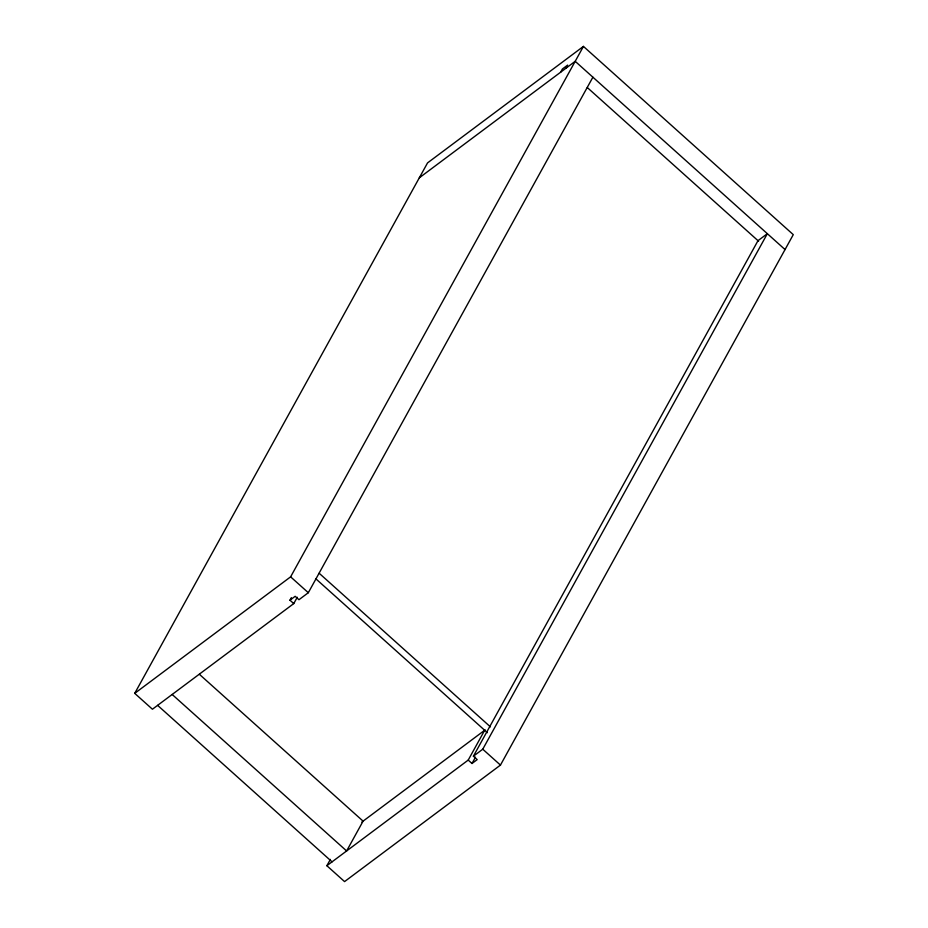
<?xml version="1.0" encoding="UTF-8"?>
<svg xmlns="http://www.w3.org/2000/svg" width="928" height="928" viewBox="0 0 928 928"><rect width="100%" height="100%" fill="white"/><g stroke="black" fill="none" stroke-linecap="round" stroke-linejoin="round"><path stroke-width="1.39" d="M297.262 597.261L293.758 603.594L152.424 709.224L134.722 693.355L427.541 162.91L583.434 46.4L793.278 234.645L500.459 765.09L344.566 881.6L326.865 865.72L330.368 859.386M560.651 72.187L562.414 68.985L567.611 65.111L565.848 68.301M134.722 693.355L290.615 576.845L583.434 46.4M293.758 603.594L289.965 600.196L291.369 597.655M289.965 600.196L295.162 596.31L298.955 599.708L308.316 592.714L592.899 77.186M326.865 865.72L468.211 760.09L484.996 729.686M473.408 756.204L757.99 240.677L767.352 233.682L482.757 749.209L473.408 756.204L477.201 759.603L472.004 763.489L468.211 760.09M472.004 763.489L475.496 757.155M419.305 177.828L575.198 61.318L785.042 249.562M361.874 822.046L484.671 730.266M587.296 87.545L758.559 241.176M319.174 573.249L490.436 726.879M315.613 578.596L487.386 732.702M290.615 576.845L308.316 592.714M482.757 749.209L500.459 765.09M199.392 674.308L363.08 821.141L346.62 850.964L172.167 694.469M157.621 705.35L332.062 861.845"/></g></svg>
